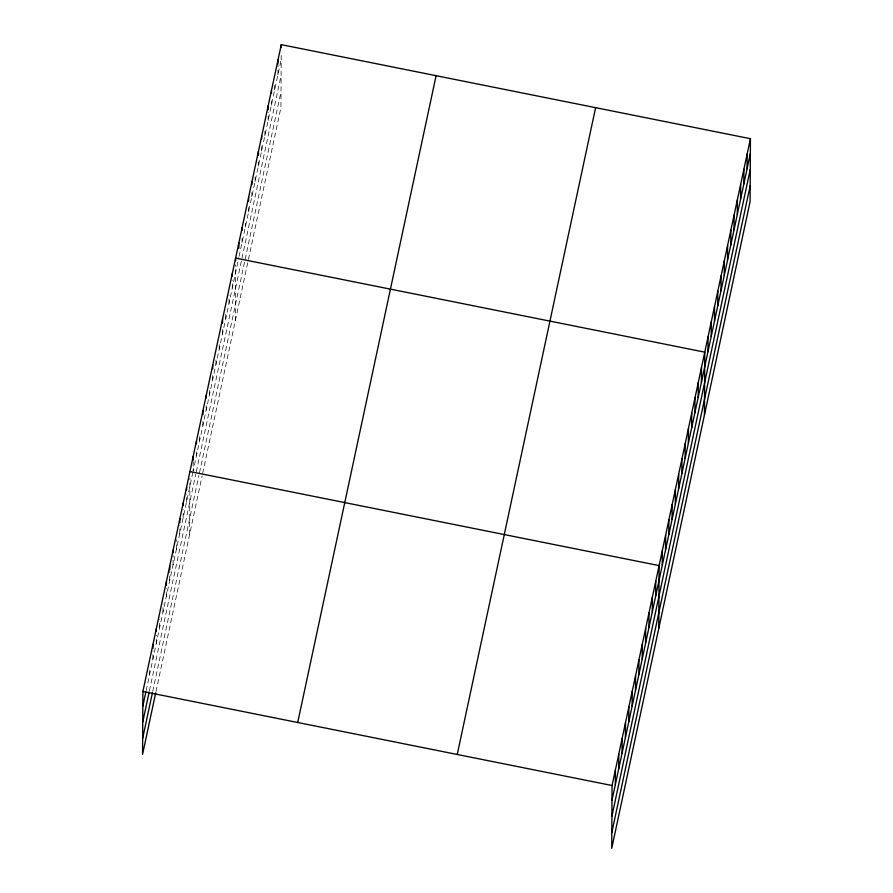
<?xml version="1.0" encoding="UTF-8"?>
<svg xmlns="http://www.w3.org/2000/svg" width="893" height="893" viewBox="0 0 893 893"><rect width="100%" height="100%" fill="white"/><g stroke="black" fill="none" stroke-linecap="round" stroke-linejoin="round"><path stroke-width="0.67" stroke-dasharray="4.46 3.35" d="M149.544 674.862L149.566 669.471M152.904 659.157L152.937 651.075M156.264 643.451L156.297 635.37M159.624 627.734L159.668 619.653M162.984 612.029L163.028 603.947M166.344 596.323L166.388 588.241M169.703 580.617L169.748 571.185M173.063 564.901L173.108 555.479M176.423 549.195L176.468 539.774M179.783 533.489L179.828 525.408M183.143 517.784L183.188 509.702M186.503 502.078L186.548 493.985M189.617 534.382L189.908 478.28M193.178 461.692L193.122 471.113L238.788 257.664M196.393 455.876L196.404 451.836M199.652 440.629L199.675 436.588M202.912 425.381L202.934 421.34M206.171 410.133L206.205 404.741M209.431 394.885L209.464 389.493M212.701 379.637L212.713 375.596M215.961 364.389L215.994 357.658M219.22 349.152L219.254 342.41M222.48 333.904L222.513 328.512M225.739 318.656L225.773 311.925M229.01 303.408L229.043 295.326M232.269 288.16L232.303 280.078M235.272 320.933L235.573 264.83M242.048 242.427L242.07 238.386M245.307 227.179L245.329 223.138M248.578 211.931L248.6 206.54M251.837 196.683L251.859 192.642M255.097 181.435L255.13 176.055M258.356 166.187L258.39 159.456M261.616 150.95L261.649 145.559M264.886 135.703L264.92 128.96M268.146 120.455L268.19 112.373M271.405 105.207L271.439 98.476M274.664 89.959L274.698 83.228M277.924 74.711L277.98 65.289M281.217 55.422L280.938 107.484L248.321 259.941M146.184 690.568L192.855 472.386M239.056 256.403L281.195 59.463M149.455 690.713L195.757 474.261M196.304 471.716L241.423 260.812M241.97 258.267L281.105 75.313M152.736 691.327L198.938 475.333M199.485 472.799L244.604 261.883M245.14 259.35L281.027 91.633M156.007 691.461L202.119 475.936M202.655 473.39L247.774 262.486"/><path stroke-width="1.34" d="M750.433 138.705L612.062 785.516L611.727 848.35L750.109 201.539L750.433 138.705L281.273 44.65L142.891 691.461L142.567 754.295L155.728 692.767M152.96 648.385L152.982 644.344M156.32 631.329L156.342 628.627M166.399 585.551L166.422 581.51M169.759 569.834L169.782 565.794M173.13 552.778L173.142 550.088M179.839 522.718L179.861 518.677M183.21 505.661L183.221 502.96M186.57 489.944L186.581 487.254M193.178 460.341L193.201 456.301M196.449 443.754L196.471 441.053M202.968 414.598L202.99 410.557M206.238 398.01L206.25 395.32M212.757 368.865L212.768 364.824M222.536 323.121L222.558 319.08M232.325 276.037L232.347 273.347M235.596 260.789L235.607 258.099L704.767 352.155L704.443 414.988M238.844 248.243L238.866 242.851M242.115 230.305L242.126 227.603M248.634 201.159L248.656 197.119M251.904 184.561L251.915 181.871M258.412 155.415L258.434 151.375M261.682 138.817L261.694 136.127M268.201 109.672L268.224 105.631M271.472 93.084L271.483 90.394M277.98 63.939L278.002 59.898M281.25 47.34L281.273 44.65M615.344 784.634L615.422 769.811M618.704 768.918L618.782 754.105M622.064 753.212L622.142 738.399M625.424 737.506L625.502 722.683M628.784 721.801L628.862 706.977M632.144 706.084L632.222 691.271M635.503 690.378L635.582 675.566M638.863 674.673L638.941 659.849M642.223 658.967L642.301 644.143M645.583 643.25L645.661 628.438M648.943 627.545L649.021 612.732M652.314 611.839L652.381 597.015M655.674 596.133L655.752 581.31M658.777 628.438L659.112 565.604L189.941 471.549M662.293 565.18L662.372 550.356M665.553 549.932L665.631 535.108M668.812 534.684L668.89 519.86M672.072 519.436L672.15 504.623M675.342 504.188L675.421 489.375M678.602 488.94L678.68 474.127M681.861 473.692L681.939 458.879M685.121 458.455L685.199 443.631M688.38 443.207L688.458 428.383M691.651 427.959L691.729 413.135M694.91 412.711L694.988 397.898M698.17 397.463L698.248 382.651M701.429 382.215L701.507 367.403M707.959 351.73L708.026 336.907M711.219 336.482L711.297 321.659M714.478 321.234L714.556 306.411M717.738 305.986L717.816 291.174M720.997 290.738L721.075 275.926M724.268 275.49L724.335 260.678M727.527 260.243L727.605 245.43M730.787 245.006L730.865 230.182M734.046 229.758L734.124 214.934M737.305 214.51L737.384 199.697M740.565 199.262L740.643 184.449M743.836 184.014L743.914 169.201M747.095 168.766L747.173 153.953M142.813 706.285L145.894 691.885M142.735 722.124L149.176 692.019M142.646 738.444L152.446 692.633M297.715 722.504L436.097 75.693M457.238 754.485L595.609 107.662M611.984 800.34L750.354 153.518M611.906 816.18L750.276 169.369M611.817 832.51L750.187 185.688M142.891 691.461L612.062 785.516"/></g></svg>
